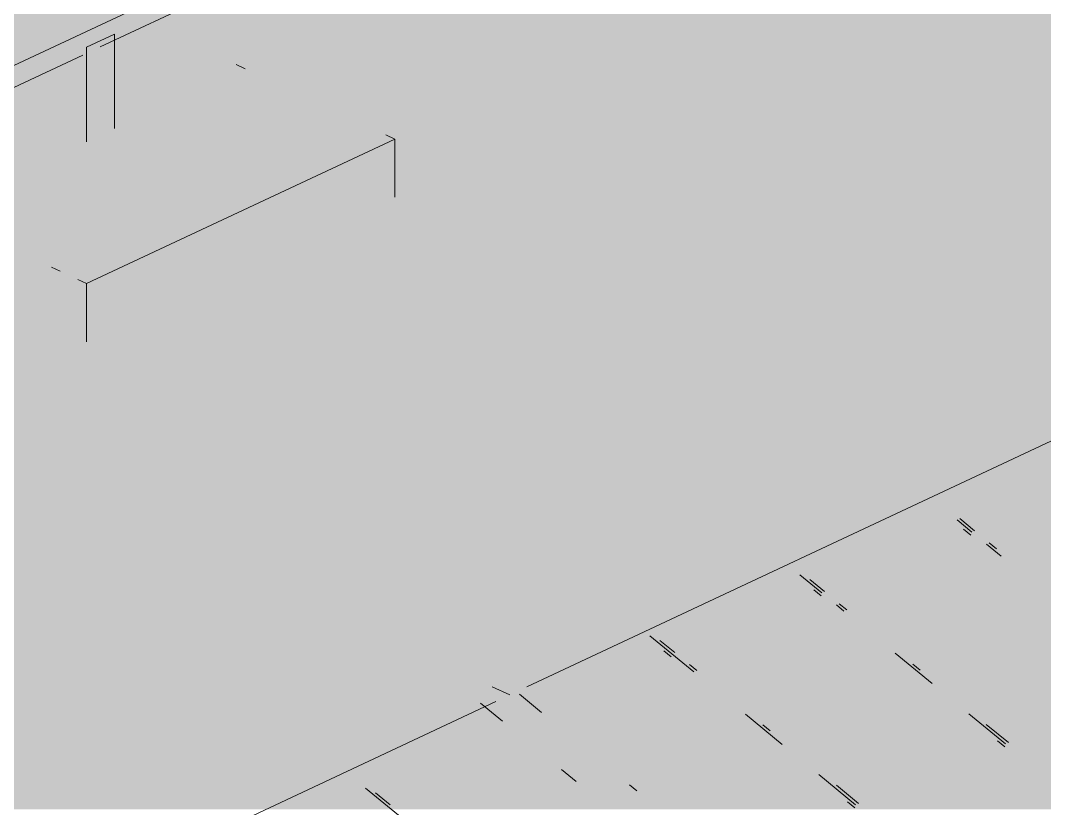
# Paper-space layout '03 3D Building and Roof' of a CAD drawing. Header units: millimetres. Extents: x 5 to 415, y 5 to 292.
# Drawn here: x 255.285 to 259.85, y 76.545 to 80.06 of the extents above; entities that cross this region are included whole.
import ezdxf

# ---------------------------------------------------------------- set-up
doc = ezdxf.new("R2010")
doc.units = ezdxf.units.MM
doc.layers.add('EXISTING', color=7, linetype='Continuous')
doc.layers.add('IMAGES', color=7, linetype='Continuous')

# ---------------------------------------------------------------- blocks, each defined once
blk = doc.blocks.new('SHEET_03')
at = {"layer": 'EXISTING', "color": 250, "lineweight": 9}
for p, q in [((255.2543, 79.8582), (259.0685, 81.6489)), ((255.6396, 79.9416), (259.0685, 81.5514)), ((255.5795, 79.9401), (255.7044, 79.9988)), ((255.7044, 79.5777), (255.7044, 79.9988)), ((255.2543, 79.7607), (255.5625, 79.9054)), ((255.5795, 79.9401), (255.5795, 79.5191)), ((256.286, 79.8442), (256.2468, 79.8626)), ((256.9533, 79.5309), (256.914, 79.5494)), ((255.5795, 78.886), (256.9533, 79.5309)), ((256.9533, 79.271), (256.9533, 79.5309)), ((255.4225, 78.9597), (255.4617, 78.9413)), ((255.5402, 78.9044), (255.5795, 78.886)), ((255.5795, 78.886), (255.5795, 78.6261)), ((257.5429, 77.0874), (261.2801, 78.8419)), ((259.4604, 77.8317), (259.5259, 77.7778)), ((259.5384, 77.7837), (259.4729, 77.8376)), ((259.5226, 77.7644), (259.4898, 77.7914)), ((259.5915, 77.724), (259.657, 77.6701)), ((259.6367, 77.7029), (259.604, 77.7298)), ((258.7592, 77.5871), (258.8575, 77.5063)), ((258.87, 77.5122), (258.8044, 77.5661)), ((258.8541, 77.4929), (258.8213, 77.5199)), ((258.923, 77.4525), (258.9558, 77.4255)), ((258.9683, 77.4314), (258.9355, 77.4583)), ((258.0907, 77.3156), (258.2873, 77.154)), ((258.2015, 77.2407), (258.136, 77.2945)), ((258.1856, 77.2214), (258.1528, 77.2483)), ((259.1851, 77.237), (259.3489, 77.1023)), ((258.2998, 77.1599), (258.267, 77.1868)), ((259.2959, 77.1621), (259.2631, 77.189)), ((257.4658, 77.0512), (257.3878, 77.0879)), ((257.6075, 76.9733), (257.5092, 77.0541)), ((253.5891, 75.2312), (257.4034, 77.0219)), ((257.3359, 77.0151), (257.4342, 76.9343)), ((258.5166, 76.9655), (258.6805, 76.8308)), ((259.5127, 76.9677), (259.6766, 76.833)), ((258.6274, 76.8906), (258.5947, 76.9175)), ((259.6891, 76.8389), (259.5908, 76.9197)), ((259.6732, 76.8196), (259.6404, 76.8465)), ((257.6963, 76.7189), (257.7618, 76.665)), ((258.8443, 76.6962), (259.0081, 76.5615)), ((256.8224, 76.6355), (256.9862, 76.5009)), ((256.9332, 76.5606), (256.8676, 76.6145)), ((258.0334, 76.6232), (258.0006, 76.6501)), ((259.0206, 76.5674), (258.9223, 76.6482)), ((259.0047, 76.5481), (258.9719, 76.575))]:
    blk.add_line(p, q, dxfattribs=at)
at = {"layer": 'IMAGES', "color": 7}
for points in [[(255.2218, 80.0115), (255.3182, 80.0115), (255.2218, 80.1079), (255.3182, 80.1079)], [(255.3182, 80.0115), (255.4145, 80.0115), (255.3182, 80.1079), (255.4145, 80.1079)], [(255.4145, 80.0115), (255.5109, 80.0115), (255.4145, 80.1079), (255.5109, 80.1079)], [(255.5109, 80.0115), (255.6073, 80.0115), (255.5109, 80.1079), (255.6073, 80.1079)], [(255.6073, 80.0115), (255.8964, 80.0115), (255.6073, 80.1079), (255.8964, 80.1079)], [(255.8964, 79.9151), (255.9927, 79.9151), (255.8964, 80.1079), (255.9927, 80.1079)], [(255.9927, 79.9151), (256.0891, 79.9151), (255.9927, 80.1079), (256.0891, 80.1079)], [(256.0891, 79.9151), (256.1855, 79.9151), (256.0891, 80.1079), (256.1855, 80.1079)], [(256.1855, 80.0115), (256.2818, 80.0115), (256.1855, 80.1079), (256.2818, 80.1079)], [(256.2818, 80.0115), (256.3782, 80.0115), (256.2818, 80.1079), (256.3782, 80.1079)], [(256.3782, 80.0115), (263.4127, 80.0115), (256.3782, 80.1079), (263.4127, 80.1079)], [(255.2218, 79.9151), (255.3182, 79.9151), (255.2218, 80.0115), (255.3182, 80.0115)], [(255.3182, 79.9151), (255.4145, 79.9151), (255.3182, 80.0115), (255.4145, 80.0115)], [(255.4145, 79.9151), (255.5109, 79.9151), (255.4145, 80.0115), (255.5109, 80.0115)], [(255.5109, 79.9151), (255.6073, 79.9151), (255.5109, 80.0115), (255.6073, 80.0115)], [(255.6073, 79.9151), (255.7036, 79.9151), (255.6073, 80.0115), (255.7036, 80.0115)], [(255.7036, 79.9151), (255.8, 79.9151), (255.7036, 80.0115), (255.8, 80.0115)], [(255.8, 79.9151), (255.8964, 79.9151), (255.8, 80.0115), (255.8964, 80.0115)], [(256.1855, 79.9151), (256.3782, 79.9151), (256.1855, 80.0115), (256.3782, 80.0115)], [(256.3782, 79.9151), (263.22, 79.9151), (256.3782, 80.0115), (263.22, 80.0115)], [(255.1255, 79.8187), (255.4145, 79.8187), (255.1255, 79.9151), (255.4145, 79.9151)], [(255.4145, 79.8187), (255.6073, 79.8187), (255.4145, 79.9151), (255.6073, 79.9151)], [(255.6073, 79.8187), (255.7036, 79.8187), (255.6073, 79.9151), (255.7036, 79.9151)], [(255.7036, 79.8187), (255.8, 79.8187), (255.7036, 79.9151), (255.8, 79.9151)], [(255.8, 79.8187), (256.1855, 79.8187), (255.8, 79.9151), (256.1855, 79.9151)], [(256.1855, 79.8187), (256.2818, 79.8187), (256.1855, 79.9151), (256.2818, 79.9151)], [(256.2818, 79.8187), (256.3782, 79.8187), (256.2818, 79.9151), (256.3782, 79.9151)], [(256.3782, 79.8187), (256.5709, 79.8187), (256.3782, 79.9151), (256.5709, 79.9151)], [(256.5709, 79.8187), (256.6673, 79.8187), (256.5709, 79.9151), (256.6673, 79.9151)], [(256.6673, 79.8187), (263.0273, 79.8187), (256.6673, 79.9151), (263.0273, 79.9151)], [(255.1255, 79.7223), (255.5109, 79.7223), (255.1255, 79.8187), (255.5109, 79.8187)], [(255.5109, 79.7223), (255.6073, 79.7223), (255.5109, 79.8187), (255.6073, 79.8187)], [(255.6073, 79.5295), (255.7036, 79.5295), (255.6073, 79.8187), (255.7036, 79.8187)], [(255.7036, 79.5295), (255.8, 79.5295), (255.7036, 79.8187), (255.8, 79.8187)], [(255.8, 79.7223), (256.3782, 79.7223), (255.8, 79.8187), (256.3782, 79.8187)], [(256.3782, 79.7223), (256.4745, 79.7223), (256.3782, 79.8187), (256.4745, 79.8187)], [(256.4745, 79.7223), (256.5709, 79.7223), (256.4745, 79.8187), (256.5709, 79.8187)], [(256.5709, 79.7223), (256.6673, 79.7223), (256.5709, 79.8187), (256.6673, 79.8187)], [(256.6673, 79.7223), (256.86, 79.7223), (256.6673, 79.8187), (256.86, 79.8187)], [(256.86, 79.7223), (262.8345, 79.7223), (256.86, 79.8187), (262.8345, 79.8187)], [(255.0291, 79.6259), (255.4145, 79.6259), (255.0291, 79.7223), (255.4145, 79.7223)], [(255.4145, 79.6259), (255.5109, 79.6259), (255.4145, 79.7223), (255.5109, 79.7223)], [(255.5109, 79.6259), (255.6073, 79.6259), (255.5109, 79.7223), (255.6073, 79.7223)], [(255.8, 79.6259), (256.5709, 79.6259), (255.8, 79.7223), (256.5709, 79.7223)], [(256.5709, 79.6259), (256.6673, 79.6259), (256.5709, 79.7223), (256.6673, 79.7223)], [(256.6673, 79.6259), (256.7636, 79.6259), (256.6673, 79.7223), (256.7636, 79.7223)], [(256.7636, 79.6259), (256.86, 79.6259), (256.7636, 79.7223), (256.86, 79.7223)], [(256.86, 79.6259), (256.9564, 79.6259), (256.86, 79.7223), (256.9564, 79.7223)], [(256.9564, 79.6259), (257.0527, 79.6259), (256.9564, 79.7223), (257.0527, 79.7223)], [(257.0527, 79.6259), (262.4491, 79.6259), (257.0527, 79.7223), (262.4491, 79.7223)], [(254.8364, 79.5295), (255.4145, 79.5295), (254.8364, 79.6259), (255.4145, 79.6259)], [(255.4145, 79.5295), (255.5109, 79.5295), (255.4145, 79.6259), (255.5109, 79.6259)], [(255.5109, 79.5295), (255.6073, 79.5295), (255.5109, 79.6259), (255.6073, 79.6259)], [(255.8, 79.5295), (256.7636, 79.5295), (255.8, 79.6259), (256.7636, 79.6259)], [(256.7636, 79.5295), (256.86, 79.5295), (256.7636, 79.6259), (256.86, 79.6259)], [(256.86, 79.5295), (256.9564, 79.5295), (256.86, 79.6259), (256.9564, 79.6259)], [(256.9564, 79.5295), (257.0527, 79.5295), (256.9564, 79.6259), (257.0527, 79.6259)], [(257.0527, 79.5295), (257.1491, 79.5295), (257.0527, 79.6259), (257.1491, 79.6259)], [(257.1491, 79.5295), (262.4491, 79.5295), (257.1491, 79.6259), (262.4491, 79.6259)], [(254.74, 79.4331), (255.5109, 79.4331), (254.74, 79.5295), (255.5109, 79.5295)], [(255.5109, 79.4331), (255.6073, 79.4331), (255.5109, 79.5295), (255.6073, 79.5295)], [(255.6073, 79.4331), (256.9564, 79.4331), (255.6073, 79.5295), (256.9564, 79.5295)], [(256.9564, 79.2403), (257.0527, 79.2403), (256.9564, 79.5295), (257.0527, 79.5295)], [(257.0527, 79.1439), (257.1491, 79.1439), (257.0527, 79.5295), (257.1491, 79.5295)], [(257.1491, 79.4331), (262.2564, 79.4331), (257.1491, 79.5295), (262.2564, 79.5295)], [(254.4509, 79.2403), (256.9564, 79.2403), (254.4509, 79.4331), (256.9564, 79.4331)], [(257.1491, 79.3367), (261.9673, 79.3367), (257.1491, 79.4331), (261.9673, 79.4331)], [(257.1491, 79.2403), (261.8709, 79.2403), (257.1491, 79.3367), (261.8709, 79.3367)], [(254.3545, 79.1439), (256.86, 79.1439), (254.3545, 79.2403), (256.86, 79.2403)], [(256.86, 79.1439), (256.9564, 79.1439), (256.86, 79.2403), (256.9564, 79.2403)], [(256.9564, 79.1439), (257.0527, 79.1439), (256.9564, 79.2403), (257.0527, 79.2403)], [(257.1491, 79.1439), (261.4855, 79.1439), (257.1491, 79.2403), (261.4855, 79.2403)], [(254.5473, 79.0475), (256.5709, 79.0475), (254.5473, 79.1439), (256.5709, 79.1439)], [(256.5709, 79.0475), (256.6673, 79.0475), (256.5709, 79.1439), (256.6673, 79.1439)], [(256.6673, 79.0475), (256.7636, 79.0475), (256.6673, 79.1439), (256.7636, 79.1439)], [(256.7636, 79.0475), (256.86, 79.0475), (256.7636, 79.1439), (256.86, 79.1439)], [(256.86, 79.0475), (257.0527, 79.0475), (256.86, 79.1439), (257.0527, 79.1439)], [(257.0527, 79.0475), (261.3891, 79.0475), (257.0527, 79.1439), (261.3891, 79.1439)], [(254.74, 78.9511), (256.3782, 78.9511), (254.74, 79.0475), (256.3782, 79.0475)], [(256.3782, 78.9511), (256.4745, 78.9511), (256.3782, 79.0475), (256.4745, 79.0475)], [(256.4745, 78.9511), (256.5709, 78.9511), (256.4745, 79.0475), (256.5709, 79.0475)], [(256.5709, 78.9511), (256.6673, 78.9511), (256.5709, 79.0475), (256.6673, 79.0475)], [(256.6673, 78.9511), (256.86, 78.9511), (256.6673, 79.0475), (256.86, 79.0475)], [(256.86, 78.9511), (261.1, 78.9511), (256.86, 79.0475), (261.1, 79.0475)], [(255.0291, 78.8547), (256.1855, 78.8547), (255.0291, 78.9511), (256.1855, 78.9511)], [(256.1855, 78.8547), (256.2818, 78.8547), (256.1855, 78.9511), (256.2818, 78.9511)], [(256.2818, 78.8547), (256.3782, 78.8547), (256.2818, 78.9511), (256.3782, 78.9511)], [(256.3782, 78.8547), (256.6673, 78.8547), (256.3782, 78.9511), (256.6673, 78.9511)], [(256.6673, 78.8547), (260.9073, 78.8547), (256.6673, 78.9511), (260.9073, 78.9511)], [(255.2218, 78.7583), (255.9927, 78.7583), (255.2218, 78.8547), (255.9927, 78.8547)], [(255.9927, 78.7583), (256.0891, 78.7583), (255.9927, 78.8547), (256.0891, 78.8547)], [(256.0891, 78.7583), (256.1855, 78.7583), (256.0891, 78.8547), (256.1855, 78.8547)], [(256.1855, 78.7583), (256.3782, 78.7583), (256.1855, 78.8547), (256.3782, 78.8547)], [(256.3782, 78.7583), (256.4745, 78.7583), (256.3782, 78.8547), (256.4745, 78.8547)], [(256.4745, 78.7583), (260.8109, 78.7583), (256.4745, 78.8547), (260.8109, 78.8547)], [(255.2218, 78.6619), (255.3182, 78.6619), (255.2218, 78.7583), (255.3182, 78.7583)], [(255.3182, 78.6619), (255.4145, 78.6619), (255.3182, 78.7583), (255.4145, 78.7583)], [(255.4145, 78.6619), (255.8964, 78.6619), (255.4145, 78.7583), (255.8964, 78.7583)], [(255.8964, 78.6619), (255.9927, 78.6619), (255.8964, 78.7583), (255.9927, 78.7583)], [(255.9927, 78.6619), (256.1855, 78.6619), (255.9927, 78.7583), (256.1855, 78.7583)], [(256.1855, 78.6619), (260.5218, 78.6619), (256.1855, 78.7583), (260.5218, 78.7583)], [(255.2218, 78.5655), (255.3182, 78.5655), (255.2218, 78.6619), (255.3182, 78.6619)], [(255.3182, 78.5655), (255.4145, 78.5655), (255.3182, 78.6619), (255.4145, 78.6619)], [(255.4145, 78.5655), (255.5109, 78.5655), (255.4145, 78.6619), (255.5109, 78.6619)], [(255.5109, 78.5655), (255.6073, 78.5655), (255.5109, 78.6619), (255.6073, 78.6619)], [(255.6073, 78.5655), (255.7036, 78.5655), (255.6073, 78.6619), (255.7036, 78.6619)], [(255.7036, 78.5655), (255.8, 78.5655), (255.7036, 78.6619), (255.8, 78.6619)], [(255.8, 78.5655), (255.8964, 78.5655), (255.8, 78.6619), (255.8964, 78.6619)], [(255.8964, 78.5655), (255.9927, 78.5655), (255.8964, 78.6619), (255.9927, 78.6619)], [(255.9927, 78.5655), (260.3291, 78.5655), (255.9927, 78.6619), (260.3291, 78.6619)], [(253.1018, 78.4691), (255.4145, 78.4691), (253.1018, 78.5655), (255.4145, 78.5655)], [(255.4145, 78.4691), (255.5109, 78.4691), (255.4145, 78.5655), (255.5109, 78.5655)], [(255.5109, 78.4691), (255.6073, 78.4691), (255.5109, 78.5655), (255.6073, 78.5655)], [(255.6073, 78.4691), (255.7036, 78.4691), (255.6073, 78.5655), (255.7036, 78.5655)], [(255.7036, 78.4691), (255.8, 78.4691), (255.7036, 78.5655), (255.8, 78.5655)], [(255.8, 78.4691), (260.1364, 78.4691), (255.8, 78.5655), (260.1364, 78.5655)], [(252.9091, 78.3727), (255.5109, 78.3727), (252.9091, 78.4691), (255.5109, 78.4691)], [(255.5109, 78.3727), (255.6073, 78.3727), (255.5109, 78.4691), (255.6073, 78.4691)], [(255.6073, 78.3727), (255.7036, 78.3727), (255.6073, 78.4691), (255.7036, 78.4691)], [(255.7036, 78.3727), (259.9436, 78.3727), (255.7036, 78.4691), (259.9436, 78.4691)], [(252.8127, 78.2763), (259.6545, 78.2763), (252.8127, 78.3727), (259.6545, 78.3727)], [(259.6545, 78.2763), (259.7509, 78.2763), (259.6545, 78.3727), (259.7509, 78.3727)], [(259.7509, 78.2763), (259.8473, 78.2763), (259.7509, 78.3727), (259.8473, 78.3727)], [(259.8473, 78.1799), (259.9436, 78.1799), (259.8473, 78.3727), (259.9436, 78.3727)], [(252.5236, 78.1799), (259.5582, 78.1799), (252.5236, 78.2763), (259.5582, 78.2763)], [(259.5582, 78.1799), (259.6545, 78.1799), (259.5582, 78.2763), (259.6545, 78.2763)], [(259.6545, 78.1799), (259.7509, 78.1799), (259.6545, 78.2763), (259.7509, 78.2763)], [(259.7509, 78.1799), (259.8473, 78.1799), (259.7509, 78.2763), (259.8473, 78.2763)], [(252.3309, 78.0835), (259.2691, 78.0835), (252.3309, 78.1799), (259.2691, 78.1799)], [(259.2691, 78.0835), (259.3655, 78.0835), (259.2691, 78.1799), (259.3655, 78.1799)], [(259.3655, 78.0835), (259.4618, 78.0835), (259.3655, 78.1799), (259.4618, 78.1799)], [(259.4618, 78.0835), (259.5582, 78.0835), (259.4618, 78.1799), (259.5582, 78.1799)], [(259.5582, 78.0835), (259.6545, 78.0835), (259.5582, 78.1799), (259.6545, 78.1799)], [(259.6545, 78.0835), (259.7509, 78.0835), (259.6545, 78.1799), (259.7509, 78.1799)], [(259.7509, 78.0835), (259.8473, 78.0835), (259.7509, 78.1799), (259.8473, 78.1799)], [(259.8473, 78.0835), (259.9436, 78.0835), (259.8473, 78.1799), (259.9436, 78.1799)], [(252.0418, 77.9871), (259.0764, 77.9871), (252.0418, 78.0835), (259.0764, 78.0835)], [(259.0764, 77.9871), (259.1727, 77.9871), (259.0764, 78.0835), (259.1727, 78.0835)], [(259.1727, 77.9871), (259.2691, 77.9871), (259.1727, 78.0835), (259.2691, 78.0835)], [(259.2691, 77.9871), (259.3655, 77.9871), (259.2691, 78.0835), (259.3655, 78.0835)], [(259.3655, 77.9871), (259.5582, 77.9871), (259.3655, 78.0835), (259.5582, 78.0835)], [(259.5582, 77.9871), (259.6545, 77.9871), (259.5582, 78.0835), (259.6545, 78.0835)], [(259.6545, 77.9871), (259.7509, 77.9871), (259.6545, 78.0835), (259.7509, 78.0835)], [(259.7509, 77.9871), (259.8473, 77.9871), (259.7509, 78.0835), (259.8473, 78.0835)], [(259.8473, 77.9871), (259.9436, 77.9871), (259.8473, 78.0835), (259.9436, 78.0835)], [(251.9455, 77.8907), (258.8836, 77.8907), (251.9455, 77.9871), (258.8836, 77.9871)], [(258.8836, 77.8907), (259.0764, 77.8907), (258.8836, 77.9871), (259.0764, 77.9871)], [(259.0764, 77.8907), (259.1727, 77.8907), (259.0764, 77.9871), (259.1727, 77.9871)], [(259.1727, 77.8907), (259.2691, 77.8907), (259.1727, 77.9871), (259.2691, 77.9871)], [(259.2691, 77.8907), (259.3655, 77.8907), (259.2691, 77.9871), (259.3655, 77.9871)], [(259.3655, 77.8907), (259.4618, 77.8907), (259.3655, 77.9871), (259.4618, 77.9871)], [(259.4618, 77.8907), (259.5582, 77.8907), (259.4618, 77.9871), (259.5582, 77.9871)], [(259.5582, 77.8907), (259.7509, 77.8907), (259.5582, 77.9871), (259.7509, 77.9871)], [(259.7509, 77.8907), (259.8473, 77.8907), (259.7509, 77.9871), (259.8473, 77.9871)], [(259.8473, 77.8907), (260.04, 77.8907), (259.8473, 77.9871), (260.04, 77.9871)], [(251.6564, 77.7943), (258.6909, 77.7943), (251.6564, 77.8907), (258.6909, 77.8907)], [(258.6909, 77.7943), (258.8836, 77.7943), (258.6909, 77.8907), (258.8836, 77.8907)], [(258.8836, 77.7943), (259.0764, 77.7943), (258.8836, 77.8907), (259.0764, 77.8907)], [(259.0764, 77.7943), (259.1727, 77.7943), (259.0764, 77.8907), (259.1727, 77.8907)], [(259.1727, 77.7943), (259.2691, 77.7943), (259.1727, 77.8907), (259.2691, 77.8907)], [(259.2691, 77.7943), (259.3655, 77.7943), (259.2691, 77.8907), (259.3655, 77.8907)], [(259.3655, 77.7943), (259.5582, 77.7943), (259.3655, 77.8907), (259.5582, 77.8907)], [(259.5582, 77.7943), (259.6545, 77.7943), (259.5582, 77.8907), (259.6545, 77.8907)], [(259.6545, 77.7943), (259.7509, 77.7943), (259.6545, 77.8907), (259.7509, 77.8907)], [(259.7509, 77.7943), (260.1364, 77.7943), (259.7509, 77.8907), (260.1364, 77.8907)], [(251.4636, 77.6979), (258.4982, 77.6979), (251.4636, 77.7943), (258.4982, 77.7943)], [(258.4982, 77.6979), (258.5945, 77.6979), (258.4982, 77.7943), (258.5945, 77.7943)], [(258.5945, 77.6979), (258.6909, 77.6979), (258.5945, 77.7943), (258.6909, 77.7943)], [(258.6909, 77.6979), (258.7873, 77.6979), (258.6909, 77.7943), (258.7873, 77.7943)], [(258.7873, 77.6979), (258.8836, 77.6979), (258.7873, 77.7943), (258.8836, 77.7943)], [(258.8836, 77.6979), (258.98, 77.6979), (258.8836, 77.7943), (258.98, 77.7943)], [(258.98, 77.6979), (259.0764, 77.6979), (258.98, 77.7943), (259.0764, 77.7943)], [(259.0764, 77.6979), (259.1727, 77.6979), (259.0764, 77.7943), (259.1727, 77.7943)], [(259.1727, 77.6979), (259.3655, 77.6979), (259.1727, 77.7943), (259.3655, 77.7943)], [(259.3655, 77.6979), (259.4618, 77.6979), (259.3655, 77.7943), (259.4618, 77.7943)], [(259.4618, 77.6979), (259.6545, 77.6979), (259.4618, 77.7943), (259.6545, 77.7943)], [(259.6545, 77.6979), (259.7509, 77.6979), (259.6545, 77.7943), (259.7509, 77.7943)], [(259.7509, 77.6979), (260.2327, 77.6979), (259.7509, 77.7943), (260.2327, 77.7943)], [(251.2709, 77.6015), (258.2091, 77.6015), (251.2709, 77.6979), (258.2091, 77.6979)], [(258.2091, 77.6015), (258.4018, 77.6015), (258.2091, 77.6979), (258.4018, 77.6979)], [(258.4018, 77.6015), (258.4982, 77.6015), (258.4018, 77.6979), (258.4982, 77.6979)], [(258.4982, 77.6015), (258.6909, 77.6015), (258.4982, 77.6979), (258.6909, 77.6979)], [(258.6909, 77.6015), (258.8836, 77.6015), (258.6909, 77.6979), (258.8836, 77.6979)], [(258.8836, 77.6015), (258.98, 77.6015), (258.8836, 77.6979), (258.98, 77.6979)], [(258.98, 77.6015), (259.0764, 77.6015), (258.98, 77.6979), (259.0764, 77.6979)], [(259.0764, 77.6015), (259.1727, 77.6015), (259.0764, 77.6979), (259.1727, 77.6979)], [(259.1727, 77.6015), (259.4618, 77.6015), (259.1727, 77.6979), (259.4618, 77.6979)], [(259.4618, 77.6015), (259.5582, 77.6015), (259.4618, 77.6979), (259.5582, 77.6979)], [(259.5582, 77.6015), (259.6545, 77.6015), (259.5582, 77.6979), (259.6545, 77.6979)], [(259.6545, 77.6015), (259.7509, 77.6015), (259.6545, 77.6979), (259.7509, 77.6979)], [(259.7509, 77.6015), (259.8473, 77.6015), (259.7509, 77.6979), (259.8473, 77.6979)], [(259.8473, 77.6015), (260.4255, 77.6015), (259.8473, 77.6979), (260.4255, 77.6979)], [(251.0782, 77.5051), (258.0164, 77.5051), (251.0782, 77.6015), (258.0164, 77.6015)], [(258.0164, 77.5051), (258.1127, 77.5051), (258.0164, 77.6015), (258.1127, 77.6015)], [(258.1127, 77.5051), (258.2091, 77.5051), (258.1127, 77.6015), (258.2091, 77.6015)], [(258.2091, 77.5051), (258.3055, 77.5051), (258.2091, 77.6015), (258.3055, 77.6015)], [(258.3055, 77.5051), (258.4018, 77.5051), (258.3055, 77.6015), (258.4018, 77.6015)], [(258.4018, 77.5051), (258.5945, 77.5051), (258.4018, 77.6015), (258.5945, 77.6015)], [(258.5945, 77.5051), (258.6909, 77.5051), (258.5945, 77.6015), (258.6909, 77.6015)], [(258.6909, 77.5051), (258.8836, 77.5051), (258.6909, 77.6015), (258.8836, 77.6015)], [(258.8836, 77.5051), (258.98, 77.5051), (258.8836, 77.6015), (258.98, 77.6015)], [(258.98, 77.5051), (259.0764, 77.5051), (258.98, 77.6015), (259.0764, 77.6015)], [(259.0764, 77.5051), (259.5582, 77.5051), (259.0764, 77.6015), (259.5582, 77.6015)], [(259.5582, 77.5051), (259.6545, 77.5051), (259.5582, 77.6015), (259.6545, 77.6015)], [(259.6545, 77.5051), (259.7509, 77.5051), (259.6545, 77.6015), (259.7509, 77.6015)], [(259.7509, 77.5051), (259.9436, 77.5051), (259.7509, 77.6015), (259.9436, 77.6015)], [(250.8855, 77.4087), (257.8236, 77.4087), (250.8855, 77.5051), (257.8236, 77.5051)], [(257.8236, 77.4087), (258.0164, 77.4087), (257.8236, 77.5051), (258.0164, 77.5051)], [(258.0164, 77.3123), (258.1127, 77.3123), (258.0164, 77.5051), (258.1127, 77.5051)], [(258.1127, 77.4087), (258.2091, 77.4087), (258.1127, 77.5051), (258.2091, 77.5051)], [(258.2091, 77.4087), (258.3055, 77.4087), (258.2091, 77.5051), (258.3055, 77.5051)], [(258.3055, 77.4087), (258.4018, 77.4087), (258.3055, 77.5051), (258.4018, 77.5051)], [(258.4018, 77.4087), (258.4982, 77.4087), (258.4018, 77.5051), (258.4982, 77.5051)], [(258.4982, 77.4087), (258.5945, 77.4087), (258.4982, 77.5051), (258.5945, 77.5051)], [(258.5945, 77.4087), (258.6909, 77.4087), (258.5945, 77.5051), (258.6909, 77.5051)], [(258.6909, 77.4087), (258.7873, 77.4087), (258.6909, 77.5051), (258.7873, 77.5051)], [(258.7873, 77.4087), (258.8836, 77.4087), (258.7873, 77.5051), (258.8836, 77.5051)], [(258.8836, 77.4087), (258.98, 77.4087), (258.8836, 77.5051), (258.98, 77.5051)], [(258.98, 77.4087), (259.0764, 77.4087), (258.98, 77.5051), (259.0764, 77.5051)], [(259.0764, 77.4087), (259.1727, 77.4087), (259.0764, 77.5051), (259.1727, 77.5051)], [(259.1727, 77.4087), (259.6545, 77.4087), (259.1727, 77.5051), (259.6545, 77.5051)], [(259.6545, 77.4087), (259.7509, 77.4087), (259.6545, 77.5051), (259.7509, 77.5051)], [(259.7509, 77.4087), (259.8473, 77.4087), (259.7509, 77.5051), (259.8473, 77.5051)], [(259.8473, 77.4087), (260.04, 77.4087), (259.8473, 77.5051), (260.04, 77.5051)], [(250.6927, 77.3123), (257.7273, 77.3123), (250.6927, 77.4087), (257.7273, 77.4087)], [(257.7273, 77.3123), (257.92, 77.3123), (257.7273, 77.4087), (257.92, 77.4087)], [(257.92, 77.3123), (258.0164, 77.3123), (257.92, 77.4087), (258.0164, 77.4087)], [(258.1127, 77.3123), (258.2091, 77.3123), (258.1127, 77.4087), (258.2091, 77.4087)], [(258.2091, 77.3123), (258.3055, 77.3123), (258.2091, 77.4087), (258.3055, 77.4087)], [(258.3055, 77.3123), (258.4018, 77.3123), (258.3055, 77.4087), (258.4018, 77.4087)], [(258.4018, 77.3123), (258.4982, 77.3123), (258.4018, 77.4087), (258.4982, 77.4087)], [(258.4982, 77.3123), (258.5945, 77.3123), (258.4982, 77.4087), (258.5945, 77.4087)], [(258.5945, 77.3123), (258.7873, 77.3123), (258.5945, 77.4087), (258.7873, 77.4087)], [(258.7873, 77.3123), (258.8836, 77.3123), (258.7873, 77.4087), (258.8836, 77.4087)], [(258.8836, 77.3123), (258.98, 77.3123), (258.8836, 77.4087), (258.98, 77.4087)], [(258.98, 77.3123), (259.0764, 77.3123), (258.98, 77.4087), (259.0764, 77.4087)], [(259.0764, 77.3123), (259.1727, 77.3123), (259.0764, 77.4087), (259.1727, 77.4087)], [(259.1727, 77.3123), (259.2691, 77.3123), (259.1727, 77.4087), (259.2691, 77.4087)], [(259.2691, 77.3123), (259.7509, 77.3123), (259.2691, 77.4087), (259.7509, 77.4087)], [(259.7509, 77.3123), (259.8473, 77.3123), (259.7509, 77.4087), (259.8473, 77.4087)], [(259.8473, 77.3123), (259.9436, 77.3123), (259.8473, 77.4087), (259.9436, 77.4087)], [(250.5, 77.2159), (257.5345, 77.2159), (250.5, 77.3123), (257.5345, 77.3123)], [(257.5345, 77.2159), (257.6309, 77.2159), (257.5345, 77.3123), (257.6309, 77.3123)], [(257.6309, 77.2159), (257.7273, 77.2159), (257.6309, 77.3123), (257.7273, 77.3123)], [(257.7273, 77.2159), (257.8236, 77.2159), (257.7273, 77.3123), (257.8236, 77.3123)], [(257.8236, 77.2159), (258.0164, 77.2159), (257.8236, 77.3123), (258.0164, 77.3123)], [(258.0164, 77.2159), (258.1127, 77.2159), (258.0164, 77.3123), (258.1127, 77.3123)], [(258.1127, 77.2159), (258.2091, 77.2159), (258.1127, 77.3123), (258.2091, 77.3123)], [(258.2091, 77.2159), (258.3055, 77.2159), (258.2091, 77.3123), (258.3055, 77.3123)], [(258.3055, 77.2159), (258.4018, 77.2159), (258.3055, 77.3123), (258.4018, 77.3123)], [(258.4018, 77.2159), (258.4982, 77.2159), (258.4018, 77.3123), (258.4982, 77.3123)], [(258.4982, 77.2159), (259.0764, 77.2159), (258.4982, 77.3123), (259.0764, 77.3123)], [(259.0764, 77.2159), (259.2691, 77.2159), (259.0764, 77.3123), (259.2691, 77.3123)], [(259.2691, 77.2159), (259.3655, 77.2159), (259.2691, 77.3123), (259.3655, 77.3123)], [(259.3655, 77.2159), (259.4618, 77.2159), (259.3655, 77.3123), (259.4618, 77.3123)], [(259.4618, 77.2159), (259.9436, 77.2159), (259.4618, 77.3123), (259.9436, 77.3123)], [(250.2109, 77.1195), (257.1491, 77.1195), (250.2109, 77.2159), (257.1491, 77.2159)], [(257.1491, 77.1195), (257.2455, 77.1195), (257.1491, 77.2159), (257.2455, 77.2159)], [(257.2455, 77.1195), (257.3418, 77.1195), (257.2455, 77.2159), (257.3418, 77.2159)], [(257.3418, 77.1195), (257.4382, 77.1195), (257.3418, 77.2159), (257.4382, 77.2159)], [(257.4382, 77.1195), (257.5345, 77.1195), (257.4382, 77.2159), (257.5345, 77.2159)], [(257.5345, 77.1195), (257.6309, 77.1195), (257.5345, 77.2159), (257.6309, 77.2159)], [(257.6309, 77.1195), (257.7273, 77.1195), (257.6309, 77.2159), (257.7273, 77.2159)], [(257.7273, 77.1195), (257.8236, 77.1195), (257.7273, 77.2159), (257.8236, 77.2159)], [(257.8236, 77.1195), (257.92, 77.1195), (257.8236, 77.2159), (257.92, 77.2159)], [(257.92, 77.1195), (258.0164, 77.1195), (257.92, 77.2159), (258.0164, 77.2159)], [(258.0164, 77.1195), (258.1127, 77.1195), (258.0164, 77.2159), (258.1127, 77.2159)], [(258.1127, 77.1195), (258.2091, 77.1195), (258.1127, 77.2159), (258.2091, 77.2159)], [(258.2091, 77.1195), (258.3055, 77.1195), (258.2091, 77.2159), (258.3055, 77.2159)], [(258.3055, 77.1195), (258.4018, 77.1195), (258.3055, 77.2159), (258.4018, 77.2159)], [(258.4018, 77.1195), (258.4982, 77.1195), (258.4018, 77.2159), (258.4982, 77.2159)], [(258.4982, 77.1195), (258.5945, 77.1195), (258.4982, 77.2159), (258.5945, 77.2159)], [(258.5945, 77.1195), (259.1727, 77.1195), (258.5945, 77.2159), (259.1727, 77.2159)], [(259.1727, 77.1195), (259.3655, 77.1195), (259.1727, 77.2159), (259.3655, 77.2159)], [(259.3655, 77.1195), (259.4618, 77.1195), (259.3655, 77.2159), (259.4618, 77.2159)], [(259.4618, 77.1195), (259.5582, 77.1195), (259.4618, 77.2159), (259.5582, 77.2159)], [(259.5582, 77.1195), (260.04, 77.1195), (259.5582, 77.2159), (260.04, 77.2159)], [(250.0182, 77.0231), (257.0527, 77.0231), (250.0182, 77.1195), (257.0527, 77.1195)], [(257.0527, 77.0231), (257.1491, 77.0231), (257.0527, 77.1195), (257.1491, 77.1195)], [(257.1491, 77.0231), (257.2455, 77.0231), (257.1491, 77.1195), (257.2455, 77.1195)], [(257.2455, 77.0231), (257.4382, 77.0231), (257.2455, 77.1195), (257.4382, 77.1195)], [(257.4382, 77.0231), (257.5345, 77.0231), (257.4382, 77.1195), (257.5345, 77.1195)], [(257.5345, 77.0231), (257.6309, 77.0231), (257.5345, 77.1195), (257.6309, 77.1195)], [(257.6309, 77.0231), (257.7273, 77.0231), (257.6309, 77.1195), (257.7273, 77.1195)], [(257.7273, 77.0231), (257.92, 77.0231), (257.7273, 77.1195), (257.92, 77.1195)], [(257.92, 77.0231), (258.0164, 77.0231), (257.92, 77.1195), (258.0164, 77.1195)], [(258.0164, 77.0231), (258.1127, 77.0231), (258.0164, 77.1195), (258.1127, 77.1195)], [(258.1127, 77.0231), (258.2091, 77.0231), (258.1127, 77.1195), (258.2091, 77.1195)], [(258.2091, 77.0231), (258.3055, 77.0231), (258.2091, 77.1195), (258.3055, 77.1195)], [(258.3055, 77.0231), (258.4018, 77.0231), (258.3055, 77.1195), (258.4018, 77.1195)], [(258.4018, 76.9267), (258.4982, 76.9267), (258.4018, 77.1195), (258.4982, 77.1195)], [(258.4982, 77.0231), (258.5945, 77.0231), (258.4982, 77.1195), (258.5945, 77.1195)], [(258.5945, 77.0231), (258.6909, 77.0231), (258.5945, 77.1195), (258.6909, 77.1195)], [(258.6909, 77.0231), (259.1727, 77.0231), (258.6909, 77.1195), (259.1727, 77.1195)], [(259.1727, 77.0231), (259.2691, 77.0231), (259.1727, 77.1195), (259.2691, 77.1195)], [(259.2691, 77.0231), (259.4618, 77.0231), (259.2691, 77.1195), (259.4618, 77.1195)], [(259.4618, 77.0231), (259.5582, 77.0231), (259.4618, 77.1195), (259.5582, 77.1195)], [(259.5582, 77.0231), (259.6545, 77.0231), (259.5582, 77.1195), (259.6545, 77.1195)], [(259.6545, 77.0231), (260.1364, 77.0231), (259.6545, 77.1195), (260.1364, 77.1195)], [(249.8255, 76.9267), (256.7636, 76.9267), (249.8255, 77.0231), (256.7636, 77.0231)], [(256.7636, 76.9267), (256.9564, 76.9267), (256.7636, 77.0231), (256.9564, 77.0231)], [(256.9564, 76.9267), (257.0527, 76.9267), (256.9564, 77.0231), (257.0527, 77.0231)], [(257.0527, 76.9267), (257.1491, 76.9267), (257.0527, 77.0231), (257.1491, 77.0231)], [(257.1491, 76.9267), (257.2455, 76.9267), (257.1491, 77.0231), (257.2455, 77.0231)], [(257.2455, 76.9267), (257.4382, 76.9267), (257.2455, 77.0231), (257.4382, 77.0231)], [(257.4382, 76.9267), (257.5345, 76.9267), (257.4382, 77.0231), (257.5345, 77.0231)], [(257.5345, 76.9267), (257.6309, 76.9267), (257.5345, 77.0231), (257.6309, 77.0231)], [(257.6309, 76.9267), (257.7273, 76.9267), (257.6309, 77.0231), (257.7273, 77.0231)], [(257.7273, 76.9267), (257.8236, 76.9267), (257.7273, 77.0231), (257.8236, 77.0231)], [(257.8236, 76.9267), (258.3055, 76.9267), (257.8236, 77.0231), (258.3055, 77.0231)], [(258.3055, 76.9267), (258.4018, 76.9267), (258.3055, 77.0231), (258.4018, 77.0231)], [(258.4982, 76.9267), (258.5945, 76.9267), (258.4982, 77.0231), (258.5945, 77.0231)], [(258.5945, 76.9267), (258.6909, 76.9267), (258.5945, 77.0231), (258.6909, 77.0231)], [(258.6909, 76.9267), (258.7873, 76.9267), (258.6909, 77.0231), (258.7873, 77.0231)], [(258.7873, 76.9267), (259.2691, 76.9267), (258.7873, 77.0231), (259.2691, 77.0231)], [(259.2691, 76.9267), (259.3655, 76.9267), (259.2691, 77.0231), (259.3655, 77.0231)], [(259.3655, 76.9267), (259.4618, 76.9267), (259.3655, 77.0231), (259.4618, 77.0231)], [(259.4618, 76.9267), (259.6545, 76.9267), (259.4618, 77.0231), (259.6545, 77.0231)], [(259.6545, 76.9267), (259.7509, 76.9267), (259.6545, 77.0231), (259.7509, 77.0231)], [(259.7509, 76.9267), (260.2327, 76.9267), (259.7509, 77.0231), (260.2327, 77.0231)], [(249.6327, 76.8303), (256.5709, 76.8303), (249.6327, 76.9267), (256.5709, 76.9267)], [(256.5709, 76.8303), (256.6673, 76.8303), (256.5709, 76.9267), (256.6673, 76.9267)], [(256.6673, 76.8303), (256.86, 76.8303), (256.6673, 76.9267), (256.86, 76.9267)], [(256.86, 76.8303), (257.0527, 76.8303), (256.86, 76.9267), (257.0527, 76.9267)], [(257.0527, 76.8303), (257.1491, 76.8303), (257.0527, 76.9267), (257.1491, 76.9267)], [(257.1491, 76.8303), (257.2455, 76.8303), (257.1491, 76.9267), (257.2455, 76.9267)], [(257.2455, 76.8303), (257.3418, 76.8303), (257.2455, 76.9267), (257.3418, 76.9267)], [(257.3418, 76.8303), (257.4382, 76.8303), (257.3418, 76.9267), (257.4382, 76.9267)], [(257.4382, 76.8303), (257.5345, 76.8303), (257.4382, 76.9267), (257.5345, 76.9267)], [(257.5345, 76.8303), (257.6309, 76.8303), (257.5345, 76.9267), (257.6309, 76.9267)], [(257.6309, 76.8303), (257.8236, 76.8303), (257.6309, 76.9267), (257.8236, 76.9267)], [(257.8236, 76.8303), (257.92, 76.8303), (257.8236, 76.9267), (257.92, 76.9267)], [(257.92, 76.8303), (258.0164, 76.8303), (257.92, 76.9267), (258.0164, 76.9267)], [(258.0164, 76.8303), (258.4018, 76.8303), (258.0164, 76.9267), (258.4018, 76.9267)], [(258.4018, 76.8303), (258.4982, 76.8303), (258.4018, 76.9267), (258.4982, 76.9267)], [(258.4982, 76.8303), (258.6909, 76.8303), (258.4982, 76.9267), (258.6909, 76.9267)], [(258.6909, 76.8303), (258.7873, 76.8303), (258.6909, 76.9267), (258.7873, 76.9267)], [(258.7873, 76.8303), (258.8836, 76.8303), (258.7873, 76.9267), (258.8836, 76.9267)], [(258.8836, 76.8303), (259.3655, 76.8303), (258.8836, 76.9267), (259.3655, 76.9267)], [(259.3655, 76.8303), (259.4618, 76.8303), (259.3655, 76.9267), (259.4618, 76.9267)], [(259.4618, 76.8303), (259.5582, 76.8303), (259.4618, 76.9267), (259.5582, 76.9267)], [(259.5582, 76.8303), (259.7509, 76.8303), (259.5582, 76.9267), (259.7509, 76.9267)], [(259.7509, 76.8303), (259.8473, 76.8303), (259.7509, 76.9267), (259.8473, 76.9267)], [(259.8473, 76.8303), (260.3291, 76.8303), (259.8473, 76.9267), (260.3291, 76.9267)], [(249.5364, 76.7339), (256.3782, 76.7339), (249.5364, 76.8303), (256.3782, 76.8303)], [(256.3782, 76.7339), (256.4745, 76.7339), (256.3782, 76.8303), (256.4745, 76.8303)], [(256.4745, 76.7339), (256.5709, 76.7339), (256.4745, 76.8303), (256.5709, 76.8303)], [(256.5709, 76.7339), (256.6673, 76.7339), (256.5709, 76.8303), (256.6673, 76.8303)], [(256.6673, 76.7339), (256.86, 76.7339), (256.6673, 76.8303), (256.86, 76.8303)], [(256.86, 76.7339), (256.9564, 76.7339), (256.86, 76.8303), (256.9564, 76.8303)], [(256.9564, 76.7339), (257.0527, 76.7339), (256.9564, 76.8303), (257.0527, 76.8303)], [(257.0527, 76.7339), (257.1491, 76.7339), (257.0527, 76.8303), (257.1491, 76.8303)], [(257.1491, 76.7339), (257.2455, 76.7339), (257.1491, 76.8303), (257.2455, 76.8303)], [(257.2455, 76.7339), (257.4382, 76.7339), (257.2455, 76.8303), (257.4382, 76.8303)], [(257.4382, 76.7339), (257.5345, 76.7339), (257.4382, 76.8303), (257.5345, 76.8303)], [(257.5345, 76.7339), (257.6309, 76.7339), (257.5345, 76.8303), (257.6309, 76.8303)], [(257.6309, 76.7339), (257.8236, 76.7339), (257.6309, 76.8303), (257.8236, 76.8303)], [(257.8236, 76.7339), (257.92, 76.7339), (257.8236, 76.8303), (257.92, 76.8303)], [(257.92, 76.7339), (258.0164, 76.7339), (257.92, 76.8303), (258.0164, 76.8303)], [(258.0164, 76.7339), (258.1127, 76.7339), (258.0164, 76.8303), (258.1127, 76.8303)], [(258.1127, 76.7339), (258.4982, 76.7339), (258.1127, 76.8303), (258.4982, 76.8303)], [(258.4982, 76.7339), (258.5945, 76.7339), (258.4982, 76.8303), (258.5945, 76.8303)], [(258.5945, 76.7339), (258.8836, 76.7339), (258.5945, 76.8303), (258.8836, 76.8303)], [(258.8836, 76.7339), (259.4618, 76.7339), (258.8836, 76.8303), (259.4618, 76.8303)], [(259.4618, 76.7339), (259.5582, 76.7339), (259.4618, 76.8303), (259.5582, 76.8303)], [(259.5582, 76.7339), (259.6545, 76.7339), (259.5582, 76.8303), (259.6545, 76.8303)], [(259.6545, 76.7339), (259.8473, 76.7339), (259.6545, 76.8303), (259.8473, 76.8303)], [(259.8473, 76.7339), (259.9436, 76.7339), (259.8473, 76.8303), (259.9436, 76.8303)], [(249.2473, 76.6375), (256.1855, 76.6375), (249.2473, 76.7339), (256.1855, 76.7339)], [(256.1855, 76.6375), (256.2818, 76.6375), (256.1855, 76.7339), (256.2818, 76.7339)], [(256.2818, 76.6375), (256.4745, 76.6375), (256.2818, 76.7339), (256.4745, 76.7339)], [(256.4745, 76.6375), (256.5709, 76.6375), (256.4745, 76.7339), (256.5709, 76.7339)], [(256.5709, 76.6375), (256.6673, 76.6375), (256.5709, 76.7339), (256.6673, 76.7339)], [(256.6673, 76.6375), (256.7636, 76.6375), (256.6673, 76.7339), (256.7636, 76.7339)], [(256.7636, 76.6375), (256.86, 76.6375), (256.7636, 76.7339), (256.86, 76.7339)], [(256.86, 76.6375), (256.9564, 76.6375), (256.86, 76.7339), (256.9564, 76.7339)], [(256.9564, 76.6375), (257.0527, 76.6375), (256.9564, 76.7339), (257.0527, 76.7339)], [(257.0527, 76.5411), (257.1491, 76.5411), (257.0527, 76.7339), (257.1491, 76.7339)], [(257.1491, 76.6375), (257.4382, 76.6375), (257.1491, 76.7339), (257.4382, 76.7339)], [(257.4382, 76.6375), (257.5345, 76.6375), (257.4382, 76.7339), (257.5345, 76.7339)], [(257.5345, 76.6375), (257.6309, 76.6375), (257.5345, 76.7339), (257.6309, 76.7339)], [(257.6309, 76.6375), (257.7273, 76.6375), (257.6309, 76.7339), (257.7273, 76.7339)], [(257.7273, 76.6375), (257.8236, 76.6375), (257.7273, 76.7339), (257.8236, 76.7339)], [(257.8236, 76.5411), (257.92, 76.5411), (257.8236, 76.7339), (257.92, 76.7339)], [(257.92, 76.6375), (258.0164, 76.6375), (257.92, 76.7339), (258.0164, 76.7339)], [(258.0164, 76.6375), (258.2091, 76.6375), (258.0164, 76.7339), (258.2091, 76.7339)], [(258.2091, 76.6375), (258.5945, 76.6375), (258.2091, 76.7339), (258.5945, 76.7339)], [(258.5945, 76.6375), (258.6909, 76.6375), (258.5945, 76.7339), (258.6909, 76.7339)], [(258.6909, 76.6375), (258.7873, 76.6375), (258.6909, 76.7339), (258.7873, 76.7339)], [(258.7873, 76.6375), (258.98, 76.6375), (258.7873, 76.7339), (258.98, 76.7339)], [(258.98, 76.6375), (259.6545, 76.6375), (258.98, 76.7339), (259.6545, 76.7339)], [(259.6545, 76.6375), (259.7509, 76.6375), (259.6545, 76.7339), (259.7509, 76.7339)], [(259.7509, 76.6375), (259.8473, 76.6375), (259.7509, 76.7339), (259.8473, 76.7339)], [(259.8473, 76.6375), (259.9436, 76.6375), (259.8473, 76.7339), (259.9436, 76.7339)], [(249.0545, 76.5411), (255.9927, 76.5411), (249.0545, 76.6375), (255.9927, 76.6375)], [(255.9927, 76.5411), (256.0891, 76.5411), (255.9927, 76.6375), (256.0891, 76.6375)], [(256.0891, 76.5411), (256.1855, 76.5411), (256.0891, 76.6375), (256.1855, 76.6375)], [(256.1855, 76.5411), (256.4745, 76.5411), (256.1855, 76.6375), (256.4745, 76.6375)], [(256.4745, 76.5411), (256.5709, 76.5411), (256.4745, 76.6375), (256.5709, 76.6375)], [(256.5709, 76.5411), (256.6673, 76.5411), (256.5709, 76.6375), (256.6673, 76.6375)], [(256.6673, 76.5411), (256.7636, 76.5411), (256.6673, 76.6375), (256.7636, 76.6375)], [(256.7636, 76.5411), (256.86, 76.5411), (256.7636, 76.6375), (256.86, 76.6375)], [(256.86, 76.5411), (256.9564, 76.5411), (256.86, 76.6375), (256.9564, 76.6375)], [(256.9564, 76.5411), (257.0527, 76.5411), (256.9564, 76.6375), (257.0527, 76.6375)], [(257.1491, 76.5411), (257.6309, 76.5411), (257.1491, 76.6375), (257.6309, 76.6375)], [(257.6309, 76.5411), (257.7273, 76.5411), (257.6309, 76.6375), (257.7273, 76.6375)], [(257.7273, 76.5411), (257.8236, 76.5411), (257.7273, 76.6375), (257.8236, 76.6375)], [(257.92, 76.5411), (258.0164, 76.5411), (257.92, 76.6375), (258.0164, 76.6375)], [(258.0164, 76.5411), (258.2091, 76.5411), (258.0164, 76.6375), (258.2091, 76.6375)], [(258.2091, 76.5411), (258.3055, 76.5411), (258.2091, 76.6375), (258.3055, 76.6375)], [(258.3055, 76.5411), (258.8836, 76.5411), (258.3055, 76.6375), (258.8836, 76.6375)], [(258.8836, 76.5411), (259.0764, 76.5411), (258.8836, 76.6375), (259.0764, 76.6375)], [(259.0764, 76.5411), (259.7509, 76.5411), (259.0764, 76.6375), (259.7509, 76.6375)], [(259.7509, 76.5411), (259.8473, 76.5411), (259.7509, 76.6375), (259.8473, 76.6375)], [(259.8473, 76.5411), (259.9436, 76.5411), (259.8473, 76.6375), (259.9436, 76.6375)]]:
    blk.add_solid(points, dxfattribs=at)

psp = doc.layouts.new('03 3D Building and Roof')

# ---------------------------------------------------------------- block references
psp.add_blockref('SHEET_03', (0, 0))

doc.saveas('drawing.dxf')
